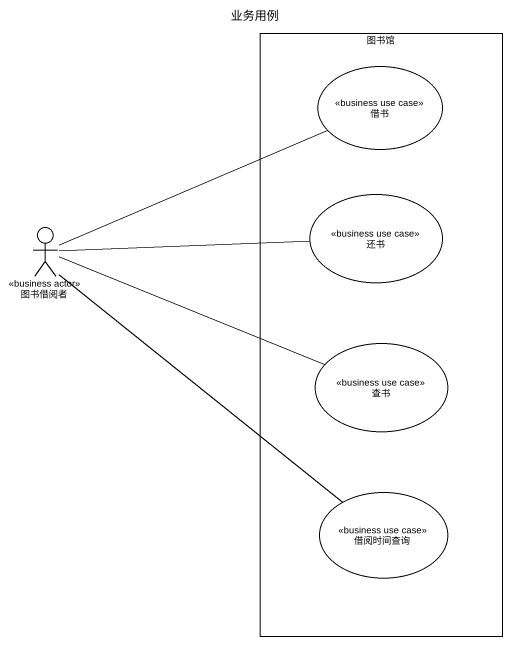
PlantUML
@startuml
title 业务用例
rectangle 图书馆 {
  usecase 借书 <<business use case>>
  usecase 还书 <<business use case>>
  usecase 查书 <<business use case>>
  usecase 借阅时间查询 <<business use case>>
}
actor 图书借阅者 <<business actor>>
图书借阅者 -up- 借书
图书借阅者 -right- 还书
图书借阅者 -right- 查书
图书借阅者 -- 借阅时间查询
@enduml
